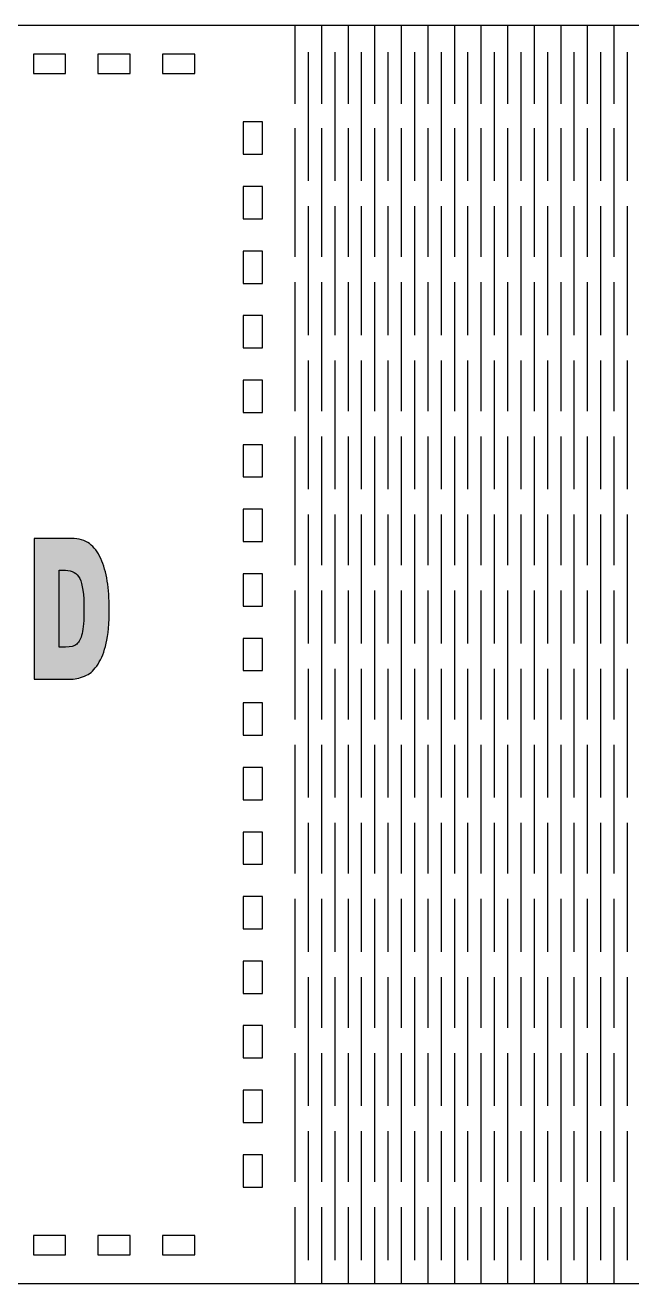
# Model space of a CAD drawing. Extents: x -236 to 261, y -182 to 182.
# Drawn here: x -128.3 to -34.3, y -13.4 to 181.6 of the extents above; entities that cross this region are included whole.
import ezdxf

# ---------------------------------------------------------------- set-up
doc = ezdxf.new("R2010")
doc.units = 0
doc.header["$MEASUREMENT"] = 0
doc.layers.add('CALQUE_PAR_D_FAUT', color=7, linetype='CONTINUOUS')

msp = doc.modelspace()

# ---------------------------------------------------------------- hatches: boundary and pattern name
at = {"layer": 'CALQUE_PAR_D_FAUT'}
h = msp.add_hatch(color=250, dxfattribs=at)
edge = h.paths.add_edge_path()
edge.add_spline(control_points=[(-126.904, 102.0305), (-126.904, 102.0305), (-121.0945, 102.0305), (-121.0945, 102.0305), (-119.952, 102.0305), (-119.0245, 101.7616), (-118.3207, 101.2289), (-117.617, 100.6912), (-117.034, 99.9252), (-116.5717, 98.9258), (-116.1123, 97.9214), (-115.7796, 96.7597), (-115.5735, 95.4305), (-115.3645, 94.1014), (-115.2614, 92.6962), (-115.2614, 91.2098), (-115.2614, 88.8813), (-115.4145, 87.0754), (-115.7237, 85.7919), (-116.0299, 84.5084), (-116.4568, 83.433), (-117.0045, 82.5655), (-117.5522, 81.698), (-118.1382, 81.1197), (-118.7653, 80.8305), (-119.6222, 80.4348), (-120.3995, 80.237), (-121.0945, 80.237), (-121.0945, 80.237), (-126.904, 80.237), (-126.904, 80.237), (-126.904, 80.237), (-126.904, 102.0305), (-126.904, 102.0305)], knot_values=[0, 0, 0, 0, 0.09090909, 0.09090909, 0.09090909, 0.18181818, 0.18181818, 0.18181818, 0.27272727, 0.27272727, 0.27272727, 0.36363636, 0.36363636, 0.36363636, 0.45454545, 0.45454545, 0.45454545, 0.54545455, 0.54545455, 0.54545455, 0.63636364, 0.63636364, 0.63636364, 0.72727273, 0.72727273, 0.72727273, 0.81818182, 0.81818182, 0.81818182, 0.90909091, 0.90909091, 0.90909091, 1, 1, 1, 1], degree=3, periodic=1)
h = msp.add_hatch(color=250, dxfattribs=at)
edge = h.paths.add_edge_path()
edge.add_spline(control_points=[(-122.9996, 97.0995), (-122.9996, 97.0995), (-122.9996, 85.1984), (-122.9996, 85.1984), (-122.9996, 85.1984), (-122.0397, 85.1984), (-122.0397, 85.1984), (-121.2211, 85.1984), (-120.6381, 85.3556), (-120.2906, 85.6651), (-119.9461, 85.9796), (-119.6752, 86.5224), (-119.4779, 87.2986), (-119.2806, 88.0798), (-119.1835, 89.3379), (-119.1835, 91.083), (-119.1835, 93.3912), (-119.4014, 94.9689), (-119.8401, 95.8212), (-120.2789, 96.6734), (-121.0062, 97.0995), (-122.022, 97.0995), (-122.022, 97.0995), (-122.9996, 97.0995), (-122.9996, 97.0995)], knot_values=[0, 0, 0, 0, 0.125, 0.125, 0.125, 0.25, 0.25, 0.25, 0.375, 0.375, 0.375, 0.5, 0.5, 0.5, 0.625, 0.625, 0.625, 0.75, 0.75, 0.75, 0.875, 0.875, 0.875, 1, 1, 1, 1], degree=3, periodic=1)

# ---------------------------------------------------------------- linework, layer by layer
at = {"layer": 'CALQUE_PAR_D_FAUT', "color": 1}
for points, knots in [([(-230.5187, 181.5562), (-231.8457, 181.5553), (-233.1179, 181.0274), (-234.0556, 180.0885), (-234.9933, 179.1497), (-235.5196, 177.8831), (-235.5187, 176.5562), (-235.5187, 176.5562), (-235.5187, -8.4438), (-235.5187, -8.4438), (-235.5179, -9.7708), (-234.99, -11.043), (-234.0511, -11.9807), (-233.1123, -12.9184), (-231.8457, -13.4447), (-230.5187, -13.4438), (-230.5187, -13.4438), (115.1243, -13.4438), (115.1243, -13.4438), (116.4513, -13.443), (117.7235, -12.9151), (118.6612, -11.9762), (119.5989, -11.0373), (120.1252, -9.7708), (120.1243, -8.4438), (120.1243, -8.4438), (120.1243, 88.0484), (120.1243, 88.0484), (120.1243, 88.0484), (120.1243, 96.0484), (120.1243, 96.0484), (120.1243, 96.0484), (120.1243, 176.5562), (120.1243, 176.5562), (120.1235, 177.8831), (119.5956, 179.1553), (118.6567, 180.093), (117.7179, 181.0307), (116.4513, 181.557), (115.1243, 181.5562), (115.1243, 181.5562), (-230.5187, 181.5562), (-230.5187, 181.5562), (-230.5187, 181.5562), (-230.5187, 181.5562), (-230.5187, 181.5562)], [0, 0, 0, 0, 0.06666667, 0.06666667, 0.06666667, 0.13333333, 0.13333333, 0.13333333, 0.2, 0.2, 0.2, 0.26666667, 0.26666667, 0.26666667, 0.33333333, 0.33333333, 0.33333333, 0.4, 0.4, 0.4, 0.46666667, 0.46666667, 0.46666667, 0.53333333, 0.53333333, 0.53333333, 0.6, 0.6, 0.6, 0.66666667, 0.66666667, 0.66666667, 0.73333333, 0.73333333, 0.73333333, 0.8, 0.8, 0.8, 0.86666667, 0.86666667, 0.86666667, 0.93333333, 0.93333333, 0.93333333, 1, 1, 1, 1]), ([(-122.0183, 174.0562), (-122.0183, 174.0562), (-127.0183, 174.0562), (-127.0183, 174.0562), (-127.0183, 174.0562), (-127.0183, 177.0562), (-127.0183, 177.0562), (-127.0183, 177.0562), (-122.0183, 177.0562), (-122.0183, 177.0562), (-122.0183, 177.0562), (-122.0183, 174.0562), (-122.0183, 174.0562), (-122.0183, 174.0562), (-122.0183, 174.0562), (-122.0183, 174.0562)], [0, 0, 0, 0, 0.2, 0.2, 0.2, 0.4, 0.4, 0.4, 0.6, 0.6, 0.6, 0.8, 0.8, 0.8, 1, 1, 1, 1]), ([(-112.0183, 174.0562), (-112.0183, 174.0562), (-117.0183, 174.0562), (-117.0183, 174.0562), (-117.0183, 174.0562), (-117.0183, 177.0562), (-117.0183, 177.0562), (-117.0183, 177.0562), (-112.0183, 177.0562), (-112.0183, 177.0562), (-112.0183, 177.0562), (-112.0183, 174.0562), (-112.0183, 174.0562), (-112.0183, 174.0562), (-112.0183, 174.0562), (-112.0183, 174.0562)], [0, 0, 0, 0, 0.2, 0.2, 0.2, 0.4, 0.4, 0.4, 0.6, 0.6, 0.6, 0.8, 0.8, 0.8, 1, 1, 1, 1]), ([(-102.0183, 174.0562), (-102.0183, 174.0562), (-107.0183, 174.0562), (-107.0183, 174.0562), (-107.0183, 174.0562), (-107.0183, 177.0562), (-107.0183, 177.0562), (-107.0183, 177.0562), (-102.0183, 177.0562), (-102.0183, 177.0562), (-102.0183, 177.0562), (-102.0183, 174.0562), (-102.0183, 174.0562), (-102.0183, 174.0562), (-102.0183, 174.0562), (-102.0183, 174.0562)], [0, 0, 0, 0, 0.2, 0.2, 0.2, 0.4, 0.4, 0.4, 0.6, 0.6, 0.6, 0.8, 0.8, 0.8, 1, 1, 1, 1]), ([(-94.5183, 161.5562), (-94.5183, 161.5562), (-94.5183, 166.5562), (-94.5183, 166.5562), (-94.5183, 166.5562), (-91.5183, 166.5562), (-91.5183, 166.5562), (-91.5183, 166.5562), (-91.5183, 161.5562), (-91.5183, 161.5562), (-91.5183, 161.5562), (-94.5183, 161.5562), (-94.5183, 161.5562), (-94.5183, 161.5562), (-94.5183, 161.5562), (-94.5183, 161.5562)], [0, 0, 0, 0, 0.2, 0.2, 0.2, 0.4, 0.4, 0.4, 0.6, 0.6, 0.6, 0.8, 0.8, 0.8, 1, 1, 1, 1]), ([(-94.5183, 151.5562), (-94.5183, 151.5562), (-94.5183, 156.5562), (-94.5183, 156.5562), (-94.5183, 156.5562), (-91.5183, 156.5562), (-91.5183, 156.5562), (-91.5183, 156.5562), (-91.5183, 151.5562), (-91.5183, 151.5562), (-91.5183, 151.5562), (-94.5183, 151.5562), (-94.5183, 151.5562), (-94.5183, 151.5562), (-94.5183, 151.5562), (-94.5183, 151.5562)], [0, 0, 0, 0, 0.2, 0.2, 0.2, 0.4, 0.4, 0.4, 0.6, 0.6, 0.6, 0.8, 0.8, 0.8, 1, 1, 1, 1]), ([(-94.5183, 141.5562), (-94.5183, 141.5562), (-94.5183, 146.5562), (-94.5183, 146.5562), (-94.5183, 146.5562), (-91.5183, 146.5562), (-91.5183, 146.5562), (-91.5183, 146.5562), (-91.5183, 141.5562), (-91.5183, 141.5562), (-91.5183, 141.5562), (-94.5183, 141.5562), (-94.5183, 141.5562), (-94.5183, 141.5562), (-94.5183, 141.5562), (-94.5183, 141.5562)], [0, 0, 0, 0, 0.2, 0.2, 0.2, 0.4, 0.4, 0.4, 0.6, 0.6, 0.6, 0.8, 0.8, 0.8, 1, 1, 1, 1]), ([(-94.5183, 131.5562), (-94.5183, 131.5562), (-94.5183, 136.5562), (-94.5183, 136.5562), (-94.5183, 136.5562), (-91.5183, 136.5562), (-91.5183, 136.5562), (-91.5183, 136.5562), (-91.5183, 131.5562), (-91.5183, 131.5562), (-91.5183, 131.5562), (-94.5183, 131.5562), (-94.5183, 131.5562), (-94.5183, 131.5562), (-94.5183, 131.5562), (-94.5183, 131.5562)], [0, 0, 0, 0, 0.2, 0.2, 0.2, 0.4, 0.4, 0.4, 0.6, 0.6, 0.6, 0.8, 0.8, 0.8, 1, 1, 1, 1]), ([(-94.5183, 121.5562), (-94.5183, 121.5562), (-94.5183, 126.5562), (-94.5183, 126.5562), (-94.5183, 126.5562), (-91.5183, 126.5562), (-91.5183, 126.5562), (-91.5183, 126.5562), (-91.5183, 121.5562), (-91.5183, 121.5562), (-91.5183, 121.5562), (-94.5183, 121.5562), (-94.5183, 121.5562), (-94.5183, 121.5562), (-94.5183, 121.5562), (-94.5183, 121.5562)], [0, 0, 0, 0, 0.2, 0.2, 0.2, 0.4, 0.4, 0.4, 0.6, 0.6, 0.6, 0.8, 0.8, 0.8, 1, 1, 1, 1]), ([(-94.5183, 111.5562), (-94.5183, 111.5562), (-94.5183, 116.5562), (-94.5183, 116.5562), (-94.5183, 116.5562), (-91.5183, 116.5562), (-91.5183, 116.5562), (-91.5183, 116.5562), (-91.5183, 111.5562), (-91.5183, 111.5562), (-91.5183, 111.5562), (-94.5183, 111.5562), (-94.5183, 111.5562), (-94.5183, 111.5562), (-94.5183, 111.5562), (-94.5183, 111.5562)], [0, 0, 0, 0, 0.2, 0.2, 0.2, 0.4, 0.4, 0.4, 0.6, 0.6, 0.6, 0.8, 0.8, 0.8, 1, 1, 1, 1]), ([(-94.5183, 101.5562), (-94.5183, 101.5562), (-94.5183, 106.5562), (-94.5183, 106.5562), (-94.5183, 106.5562), (-91.5183, 106.5562), (-91.5183, 106.5562), (-91.5183, 106.5562), (-91.5183, 101.5562), (-91.5183, 101.5562), (-91.5183, 101.5562), (-94.5183, 101.5562), (-94.5183, 101.5562), (-94.5183, 101.5562), (-94.5183, 101.5562), (-94.5183, 101.5562)], [0, 0, 0, 0, 0.2, 0.2, 0.2, 0.4, 0.4, 0.4, 0.6, 0.6, 0.6, 0.8, 0.8, 0.8, 1, 1, 1, 1]), ([(-94.5183, 91.5562), (-94.5183, 91.5562), (-94.5183, 96.5562), (-94.5183, 96.5562), (-94.5183, 96.5562), (-91.5183, 96.5562), (-91.5183, 96.5562), (-91.5183, 96.5562), (-91.5183, 91.5562), (-91.5183, 91.5562), (-91.5183, 91.5562), (-94.5183, 91.5562), (-94.5183, 91.5562), (-94.5183, 91.5562), (-94.5183, 91.5562), (-94.5183, 91.5562)], [0, 0, 0, 0, 0.2, 0.2, 0.2, 0.4, 0.4, 0.4, 0.6, 0.6, 0.6, 0.8, 0.8, 0.8, 1, 1, 1, 1]), ([(-94.5183, 81.5562), (-94.5183, 81.5562), (-94.5183, 86.5562), (-94.5183, 86.5562), (-94.5183, 86.5562), (-91.5183, 86.5562), (-91.5183, 86.5562), (-91.5183, 86.5562), (-91.5183, 81.5562), (-91.5183, 81.5562), (-91.5183, 81.5562), (-94.5183, 81.5562), (-94.5183, 81.5562), (-94.5183, 81.5562), (-94.5183, 81.5562), (-94.5183, 81.5562)], [0, 0, 0, 0, 0.2, 0.2, 0.2, 0.4, 0.4, 0.4, 0.6, 0.6, 0.6, 0.8, 0.8, 0.8, 1, 1, 1, 1]), ([(-94.5183, 71.5562), (-94.5183, 71.5562), (-94.5183, 76.5562), (-94.5183, 76.5562), (-94.5183, 76.5562), (-91.5183, 76.5562), (-91.5183, 76.5562), (-91.5183, 76.5562), (-91.5183, 71.5562), (-91.5183, 71.5562), (-91.5183, 71.5562), (-94.5183, 71.5562), (-94.5183, 71.5562), (-94.5183, 71.5562), (-94.5183, 71.5562), (-94.5183, 71.5562)], [0, 0, 0, 0, 0.2, 0.2, 0.2, 0.4, 0.4, 0.4, 0.6, 0.6, 0.6, 0.8, 0.8, 0.8, 1, 1, 1, 1]), ([(-94.5183, 61.5562), (-94.5183, 61.5562), (-94.5183, 66.5562), (-94.5183, 66.5562), (-94.5183, 66.5562), (-91.5183, 66.5562), (-91.5183, 66.5562), (-91.5183, 66.5562), (-91.5183, 61.5562), (-91.5183, 61.5562), (-91.5183, 61.5562), (-94.5183, 61.5562), (-94.5183, 61.5562), (-94.5183, 61.5562), (-94.5183, 61.5562), (-94.5183, 61.5562)], [0, 0, 0, 0, 0.2, 0.2, 0.2, 0.4, 0.4, 0.4, 0.6, 0.6, 0.6, 0.8, 0.8, 0.8, 1, 1, 1, 1]), ([(-94.5183, 51.5562), (-94.5183, 51.5562), (-94.5183, 56.5562), (-94.5183, 56.5562), (-94.5183, 56.5562), (-91.5183, 56.5562), (-91.5183, 56.5562), (-91.5183, 56.5562), (-91.5183, 51.5562), (-91.5183, 51.5562), (-91.5183, 51.5562), (-94.5183, 51.5562), (-94.5183, 51.5562), (-94.5183, 51.5562), (-94.5183, 51.5562), (-94.5183, 51.5562)], [0, 0, 0, 0, 0.2, 0.2, 0.2, 0.4, 0.4, 0.4, 0.6, 0.6, 0.6, 0.8, 0.8, 0.8, 1, 1, 1, 1]), ([(-94.5183, 41.5562), (-94.5183, 41.5562), (-94.5183, 46.5562), (-94.5183, 46.5562), (-94.5183, 46.5562), (-91.5183, 46.5562), (-91.5183, 46.5562), (-91.5183, 46.5562), (-91.5183, 41.5562), (-91.5183, 41.5562), (-91.5183, 41.5562), (-94.5183, 41.5562), (-94.5183, 41.5562), (-94.5183, 41.5562), (-94.5183, 41.5562), (-94.5183, 41.5562)], [0, 0, 0, 0, 0.2, 0.2, 0.2, 0.4, 0.4, 0.4, 0.6, 0.6, 0.6, 0.8, 0.8, 0.8, 1, 1, 1, 1]), ([(-94.5183, 31.5562), (-94.5183, 31.5562), (-94.5183, 36.5562), (-94.5183, 36.5562), (-94.5183, 36.5562), (-91.5183, 36.5562), (-91.5183, 36.5562), (-91.5183, 36.5562), (-91.5183, 31.5562), (-91.5183, 31.5562), (-91.5183, 31.5562), (-94.5183, 31.5562), (-94.5183, 31.5562), (-94.5183, 31.5562), (-94.5183, 31.5562), (-94.5183, 31.5562)], [0, 0, 0, 0, 0.2, 0.2, 0.2, 0.4, 0.4, 0.4, 0.6, 0.6, 0.6, 0.8, 0.8, 0.8, 1, 1, 1, 1]), ([(-94.5183, 21.5562), (-94.5183, 21.5562), (-94.5183, 26.5562), (-94.5183, 26.5562), (-94.5183, 26.5562), (-91.5183, 26.5562), (-91.5183, 26.5562), (-91.5183, 26.5562), (-91.5183, 21.5562), (-91.5183, 21.5562), (-91.5183, 21.5562), (-94.5183, 21.5562), (-94.5183, 21.5562), (-94.5183, 21.5562), (-94.5183, 21.5562), (-94.5183, 21.5562)], [0, 0, 0, 0, 0.2, 0.2, 0.2, 0.4, 0.4, 0.4, 0.6, 0.6, 0.6, 0.8, 0.8, 0.8, 1, 1, 1, 1]), ([(-94.5183, 11.5562), (-94.5183, 11.5562), (-94.5183, 16.5562), (-94.5183, 16.5562), (-94.5183, 16.5562), (-91.5183, 16.5562), (-91.5183, 16.5562), (-91.5183, 16.5562), (-91.5183, 11.5562), (-91.5183, 11.5562), (-91.5183, 11.5562), (-94.5183, 11.5562), (-94.5183, 11.5562), (-94.5183, 11.5562), (-94.5183, 11.5562), (-94.5183, 11.5562)], [0, 0, 0, 0, 0.2, 0.2, 0.2, 0.4, 0.4, 0.4, 0.6, 0.6, 0.6, 0.8, 0.8, 0.8, 1, 1, 1, 1]), ([(-94.5183, 1.5562), (-94.5183, 1.5562), (-94.5183, 6.5562), (-94.5183, 6.5562), (-94.5183, 6.5562), (-91.5183, 6.5562), (-91.5183, 6.5562), (-91.5183, 6.5562), (-91.5183, 1.5562), (-91.5183, 1.5562), (-91.5183, 1.5562), (-94.5183, 1.5562), (-94.5183, 1.5562), (-94.5183, 1.5562), (-94.5183, 1.5562), (-94.5183, 1.5562)], [0, 0, 0, 0, 0.2, 0.2, 0.2, 0.4, 0.4, 0.4, 0.6, 0.6, 0.6, 0.8, 0.8, 0.8, 1, 1, 1, 1]), ([(-122.0183, -8.9438), (-122.0183, -8.9438), (-127.0183, -8.9438), (-127.0183, -8.9438), (-127.0183, -8.9438), (-127.0183, -5.9438), (-127.0183, -5.9438), (-127.0183, -5.9438), (-122.0183, -5.9438), (-122.0183, -5.9438), (-122.0183, -5.9438), (-122.0183, -8.9438), (-122.0183, -8.9438), (-122.0183, -8.9438), (-122.0183, -8.9438), (-122.0183, -8.9438)], [0, 0, 0, 0, 0.2, 0.2, 0.2, 0.4, 0.4, 0.4, 0.6, 0.6, 0.6, 0.8, 0.8, 0.8, 1, 1, 1, 1]), ([(-112.0183, -8.9438), (-112.0183, -8.9438), (-117.0183, -8.9438), (-117.0183, -8.9438), (-117.0183, -8.9438), (-117.0183, -5.9438), (-117.0183, -5.9438), (-117.0183, -5.9438), (-112.0183, -5.9438), (-112.0183, -5.9438), (-112.0183, -5.9438), (-112.0183, -8.9438), (-112.0183, -8.9438), (-112.0183, -8.9438), (-112.0183, -8.9438), (-112.0183, -8.9438)], [0, 0, 0, 0, 0.2, 0.2, 0.2, 0.4, 0.4, 0.4, 0.6, 0.6, 0.6, 0.8, 0.8, 0.8, 1, 1, 1, 1]), ([(-102.0183, -8.9438), (-102.0183, -8.9438), (-107.0183, -8.9438), (-107.0183, -8.9438), (-107.0183, -8.9438), (-107.0183, -5.9438), (-107.0183, -5.9438), (-107.0183, -5.9438), (-102.0183, -5.9438), (-102.0183, -5.9438), (-102.0183, -5.9438), (-102.0183, -8.9438), (-102.0183, -8.9438), (-102.0183, -8.9438), (-102.0183, -8.9438), (-102.0183, -8.9438)], [0, 0, 0, 0, 0.2, 0.2, 0.2, 0.4, 0.4, 0.4, 0.6, 0.6, 0.6, 0.8, 0.8, 0.8, 1, 1, 1, 1])]:
    msp.add_open_spline(points, degree=3, knots=knots, dxfattribs=at)
for points in [[(-86.5183, 181.5562), (-86.5183, 181.5562), (-86.5183, 169.3682), (-86.5183, 169.3682)], [(-82.401, 181.5562), (-82.401, 181.5562), (-82.401, 169.3682), (-82.401, 169.3682)], [(-78.2836, 181.5562), (-78.2836, 181.5562), (-78.2836, 169.3682), (-78.2836, 169.3682)], [(-74.1663, 181.5562), (-74.1663, 181.5562), (-74.1663, 169.3682), (-74.1663, 169.3682)], [(-70.049, 181.5562), (-70.049, 181.5562), (-70.049, 169.3682), (-70.049, 169.3682)], [(-65.9316, 181.5562), (-65.9316, 181.5562), (-65.9316, 169.3682), (-65.9316, 169.3682)], [(-61.8143, 181.5562), (-61.8143, 181.5562), (-61.8143, 169.3682), (-61.8143, 169.3682)], [(-57.697, 181.5562), (-57.697, 181.5562), (-57.697, 169.3682), (-57.697, 169.3682)], [(-53.5796, 181.5562), (-53.5796, 181.5562), (-53.5796, 169.3682), (-53.5796, 169.3682)], [(-49.4623, 181.5562), (-49.4623, 181.5562), (-49.4623, 169.3682), (-49.4623, 169.3682)], [(-45.345, 181.5562), (-45.345, 181.5562), (-45.345, 169.3682), (-45.345, 169.3682)], [(-41.2277, 181.5562), (-41.2277, 181.5562), (-41.2277, 169.3682), (-41.2277, 169.3682)], [(-37.1103, 181.5562), (-37.1103, 181.5562), (-37.1103, 169.3682), (-37.1103, 169.3682)], [(-84.4596, 177.3828), (-84.4596, 177.3828), (-84.4596, 157.4258), (-84.4596, 157.4258)], [(-80.3423, 177.3828), (-80.3423, 177.3828), (-80.3423, 157.4258), (-80.3423, 157.4258)], [(-76.225, 177.3828), (-76.225, 177.3828), (-76.225, 157.4258), (-76.225, 157.4258)], [(-72.1076, 177.3828), (-72.1076, 177.3828), (-72.1076, 157.4258), (-72.1076, 157.4258)], [(-67.9903, 177.3828), (-67.9903, 177.3828), (-67.9903, 157.4258), (-67.9903, 157.4258)], [(-63.873, 177.3828), (-63.873, 177.3828), (-63.873, 157.4258), (-63.873, 157.4258)], [(-59.7556, 177.3828), (-59.7556, 177.3828), (-59.7556, 157.4258), (-59.7556, 157.4258)], [(-55.6383, 177.3828), (-55.6383, 177.3828), (-55.6383, 157.4258), (-55.6383, 157.4258)], [(-51.521, 177.3828), (-51.521, 177.3828), (-51.521, 157.4258), (-51.521, 157.4258)], [(-47.4036, 177.3828), (-47.4036, 177.3828), (-47.4036, 157.4258), (-47.4036, 157.4258)], [(-43.2863, 177.3828), (-43.2863, 177.3828), (-43.2863, 157.4258), (-43.2863, 157.4258)], [(-39.169, 177.3828), (-39.169, 177.3828), (-39.169, 157.4258), (-39.169, 157.4258)], [(-35.0517, 177.3828), (-35.0517, 177.3828), (-35.0517, 157.4258), (-35.0517, 157.4258)], [(-86.5183, 165.6137), (-86.5183, 165.6137), (-86.5183, 145.6566), (-86.5183, 145.6566)], [(-82.401, 165.6137), (-82.401, 165.6137), (-82.401, 145.6566), (-82.401, 145.6566)], [(-78.2836, 165.6137), (-78.2836, 165.6137), (-78.2836, 145.6566), (-78.2836, 145.6566)], [(-74.1663, 165.6137), (-74.1663, 165.6137), (-74.1663, 145.6566), (-74.1663, 145.6566)], [(-70.049, 165.6137), (-70.049, 165.6137), (-70.049, 145.6566), (-70.049, 145.6566)], [(-65.9316, 165.6137), (-65.9316, 165.6137), (-65.9316, 145.6566), (-65.9316, 145.6566)], [(-61.8143, 165.6137), (-61.8143, 165.6137), (-61.8143, 145.6566), (-61.8143, 145.6566)], [(-57.697, 165.6137), (-57.697, 165.6137), (-57.697, 145.6566), (-57.697, 145.6566)], [(-53.5796, 165.6137), (-53.5796, 165.6137), (-53.5796, 145.6566), (-53.5796, 145.6566)], [(-49.4623, 165.6137), (-49.4623, 165.6137), (-49.4623, 145.6566), (-49.4623, 145.6566)], [(-45.345, 165.6137), (-45.345, 165.6137), (-45.345, 145.6566), (-45.345, 145.6566)], [(-41.2277, 165.6137), (-41.2277, 165.6137), (-41.2277, 145.6566), (-41.2277, 145.6566)], [(-37.1103, 165.6137), (-37.1103, 165.6137), (-37.1103, 145.6566), (-37.1103, 145.6566)], [(-84.4596, 153.4979), (-84.4596, 153.4979), (-84.4596, 133.5409), (-84.4596, 133.5409)], [(-80.3423, 153.4979), (-80.3423, 153.4979), (-80.3423, 133.5409), (-80.3423, 133.5409)], [(-76.225, 153.4979), (-76.225, 153.4979), (-76.225, 133.5409), (-76.225, 133.5409)], [(-72.1076, 153.4979), (-72.1076, 153.4979), (-72.1076, 133.5409), (-72.1076, 133.5409)], [(-67.9903, 153.4979), (-67.9903, 153.4979), (-67.9903, 133.5409), (-67.9903, 133.5409)], [(-63.873, 153.4979), (-63.873, 153.4979), (-63.873, 133.5409), (-63.873, 133.5409)], [(-59.7556, 153.4979), (-59.7556, 153.4979), (-59.7556, 133.5409), (-59.7556, 133.5409)], [(-55.6383, 153.4979), (-55.6383, 153.4979), (-55.6383, 133.5409), (-55.6383, 133.5409)], [(-51.521, 153.4979), (-51.521, 153.4979), (-51.521, 133.5409), (-51.521, 133.5409)], [(-47.4036, 153.4979), (-47.4036, 153.4979), (-47.4036, 133.5409), (-47.4036, 133.5409)], [(-43.2863, 153.4979), (-43.2863, 153.4979), (-43.2863, 133.5409), (-43.2863, 133.5409)], [(-39.169, 153.4979), (-39.169, 153.4979), (-39.169, 133.5409), (-39.169, 133.5409)], [(-35.0517, 153.4979), (-35.0517, 153.4979), (-35.0517, 133.5409), (-35.0517, 133.5409)], [(-86.5183, 141.7287), (-86.5183, 141.7287), (-86.5183, 121.7717), (-86.5183, 121.7717)], [(-82.401, 141.7287), (-82.401, 141.7287), (-82.401, 121.7717), (-82.401, 121.7717)], [(-78.2836, 141.7287), (-78.2836, 141.7287), (-78.2836, 121.7717), (-78.2836, 121.7717)], [(-74.1663, 141.7287), (-74.1663, 141.7287), (-74.1663, 121.7717), (-74.1663, 121.7717)], [(-70.049, 141.7287), (-70.049, 141.7287), (-70.049, 121.7717), (-70.049, 121.7717)], [(-65.9316, 141.7287), (-65.9316, 141.7287), (-65.9316, 121.7717), (-65.9316, 121.7717)], [(-61.8143, 141.7287), (-61.8143, 141.7287), (-61.8143, 121.7717), (-61.8143, 121.7717)], [(-57.697, 141.7287), (-57.697, 141.7287), (-57.697, 121.7717), (-57.697, 121.7717)], [(-53.5796, 141.7287), (-53.5796, 141.7287), (-53.5796, 121.7717), (-53.5796, 121.7717)], [(-49.4623, 141.7287), (-49.4623, 141.7287), (-49.4623, 121.7717), (-49.4623, 121.7717)], [(-45.345, 141.7287), (-45.345, 141.7287), (-45.345, 121.7717), (-45.345, 121.7717)], [(-41.2277, 141.7287), (-41.2277, 141.7287), (-41.2277, 121.7717), (-41.2277, 121.7717)], [(-37.1103, 141.7287), (-37.1103, 141.7287), (-37.1103, 121.7717), (-37.1103, 121.7717)], [(-84.4596, 129.613), (-84.4596, 129.613), (-84.4596, 109.6559), (-84.4596, 109.6559)], [(-80.3423, 129.613), (-80.3423, 129.613), (-80.3423, 109.6559), (-80.3423, 109.6559)], [(-76.225, 129.613), (-76.225, 129.613), (-76.225, 109.6559), (-76.225, 109.6559)], [(-72.1076, 129.613), (-72.1076, 129.613), (-72.1076, 109.6559), (-72.1076, 109.6559)], [(-67.9903, 129.613), (-67.9903, 129.613), (-67.9903, 109.6559), (-67.9903, 109.6559)], [(-63.873, 129.613), (-63.873, 129.613), (-63.873, 109.6559), (-63.873, 109.6559)], [(-59.7556, 129.613), (-59.7556, 129.613), (-59.7556, 109.6559), (-59.7556, 109.6559)], [(-55.6383, 129.613), (-55.6383, 129.613), (-55.6383, 109.6559), (-55.6383, 109.6559)], [(-51.521, 129.613), (-51.521, 129.613), (-51.521, 109.6559), (-51.521, 109.6559)], [(-47.4036, 129.613), (-47.4036, 129.613), (-47.4036, 109.6559), (-47.4036, 109.6559)], [(-43.2863, 129.613), (-43.2863, 129.613), (-43.2863, 109.6559), (-43.2863, 109.6559)], [(-39.169, 129.613), (-39.169, 129.613), (-39.169, 109.6559), (-39.169, 109.6559)], [(-35.0517, 129.613), (-35.0517, 129.613), (-35.0517, 109.6559), (-35.0517, 109.6559)], [(-86.5183, 117.8438), (-86.5183, 117.8438), (-86.5183, 97.8868), (-86.5183, 97.8868)], [(-82.401, 117.8438), (-82.401, 117.8438), (-82.401, 97.8868), (-82.401, 97.8868)], [(-78.2836, 117.8438), (-78.2836, 117.8438), (-78.2836, 97.8868), (-78.2836, 97.8868)], [(-74.1663, 117.8438), (-74.1663, 117.8438), (-74.1663, 97.8868), (-74.1663, 97.8868)], [(-70.049, 117.8438), (-70.049, 117.8438), (-70.049, 97.8868), (-70.049, 97.8868)], [(-65.9316, 117.8438), (-65.9316, 117.8438), (-65.9316, 97.8868), (-65.9316, 97.8868)], [(-61.8143, 117.8438), (-61.8143, 117.8438), (-61.8143, 97.8868), (-61.8143, 97.8868)], [(-57.697, 117.8438), (-57.697, 117.8438), (-57.697, 97.8868), (-57.697, 97.8868)], [(-53.5796, 117.8438), (-53.5796, 117.8438), (-53.5796, 97.8868), (-53.5796, 97.8868)], [(-49.4623, 117.8438), (-49.4623, 117.8438), (-49.4623, 97.8868), (-49.4623, 97.8868)], [(-45.345, 117.8438), (-45.345, 117.8438), (-45.345, 97.8868), (-45.345, 97.8868)], [(-41.2277, 117.8438), (-41.2277, 117.8438), (-41.2277, 97.8868), (-41.2277, 97.8868)], [(-37.1103, 117.8438), (-37.1103, 117.8438), (-37.1103, 97.8868), (-37.1103, 97.8868)], [(-84.4596, 105.7281), (-84.4596, 105.7281), (-84.4596, 85.771), (-84.4596, 85.771)], [(-80.3423, 105.7281), (-80.3423, 105.7281), (-80.3423, 85.771), (-80.3423, 85.771)], [(-76.225, 105.7281), (-76.225, 105.7281), (-76.225, 85.771), (-76.225, 85.771)], [(-72.1076, 105.7281), (-72.1076, 105.7281), (-72.1076, 85.771), (-72.1076, 85.771)], [(-67.9903, 105.7281), (-67.9903, 105.7281), (-67.9903, 85.771), (-67.9903, 85.771)], [(-63.873, 105.7281), (-63.873, 105.7281), (-63.873, 85.771), (-63.873, 85.771)], [(-59.7556, 105.7281), (-59.7556, 105.7281), (-59.7556, 85.771), (-59.7556, 85.771)], [(-55.6383, 105.7281), (-55.6383, 105.7281), (-55.6383, 85.771), (-55.6383, 85.771)], [(-51.521, 105.7281), (-51.521, 105.7281), (-51.521, 85.771), (-51.521, 85.771)], [(-47.4036, 105.7281), (-47.4036, 105.7281), (-47.4036, 85.771), (-47.4036, 85.771)], [(-43.2863, 105.7281), (-43.2863, 105.7281), (-43.2863, 85.771), (-43.2863, 85.771)], [(-39.169, 105.7281), (-39.169, 105.7281), (-39.169, 85.771), (-39.169, 85.771)], [(-35.0517, 105.7281), (-35.0517, 105.7281), (-35.0517, 85.771), (-35.0517, 85.771)], [(-86.5183, 93.9589), (-86.5183, 93.9589), (-86.5183, 74.0018), (-86.5183, 74.0018)], [(-82.401, 93.9589), (-82.401, 93.9589), (-82.401, 74.0018), (-82.401, 74.0018)], [(-78.2836, 93.9589), (-78.2836, 93.9589), (-78.2836, 74.0018), (-78.2836, 74.0018)], [(-74.1663, 93.9589), (-74.1663, 93.9589), (-74.1663, 74.0018), (-74.1663, 74.0018)], [(-70.049, 93.9589), (-70.049, 93.9589), (-70.049, 74.0018), (-70.049, 74.0018)], [(-65.9316, 93.9589), (-65.9316, 93.9589), (-65.9316, 74.0018), (-65.9316, 74.0018)], [(-61.8143, 93.9589), (-61.8143, 93.9589), (-61.8143, 74.0018), (-61.8143, 74.0018)], [(-57.697, 93.9589), (-57.697, 93.9589), (-57.697, 74.0018), (-57.697, 74.0018)], [(-53.5796, 93.9589), (-53.5796, 93.9589), (-53.5796, 74.0018), (-53.5796, 74.0018)], [(-49.4623, 93.9589), (-49.4623, 93.9589), (-49.4623, 74.0018), (-49.4623, 74.0018)], [(-45.345, 93.9589), (-45.345, 93.9589), (-45.345, 74.0018), (-45.345, 74.0018)], [(-41.2277, 93.9589), (-41.2277, 93.9589), (-41.2277, 74.0018), (-41.2277, 74.0018)], [(-37.1103, 93.9589), (-37.1103, 93.9589), (-37.1103, 74.0018), (-37.1103, 74.0018)], [(-84.4596, 81.8431), (-84.4596, 81.8431), (-84.4596, 61.8861), (-84.4596, 61.8861)], [(-80.3423, 81.8431), (-80.3423, 81.8431), (-80.3423, 61.8861), (-80.3423, 61.8861)], [(-76.225, 81.8431), (-76.225, 81.8431), (-76.225, 61.8861), (-76.225, 61.8861)], [(-72.1076, 81.8431), (-72.1076, 81.8431), (-72.1076, 61.8861), (-72.1076, 61.8861)], [(-67.9903, 81.8431), (-67.9903, 81.8431), (-67.9903, 61.8861), (-67.9903, 61.8861)], [(-63.873, 81.8431), (-63.873, 81.8431), (-63.873, 61.8861), (-63.873, 61.8861)], [(-59.7556, 81.8431), (-59.7556, 81.8431), (-59.7556, 61.8861), (-59.7556, 61.8861)], [(-55.6383, 81.8431), (-55.6383, 81.8431), (-55.6383, 61.8861), (-55.6383, 61.8861)], [(-51.521, 81.8431), (-51.521, 81.8431), (-51.521, 61.8861), (-51.521, 61.8861)], [(-47.4036, 81.8431), (-47.4036, 81.8431), (-47.4036, 61.8861), (-47.4036, 61.8861)], [(-43.2863, 81.8431), (-43.2863, 81.8431), (-43.2863, 61.8861), (-43.2863, 61.8861)], [(-39.169, 81.8431), (-39.169, 81.8431), (-39.169, 61.8861), (-39.169, 61.8861)], [(-35.0517, 81.8431), (-35.0517, 81.8431), (-35.0517, 61.8861), (-35.0517, 61.8861)], [(-86.5183, 70.074), (-86.5183, 70.074), (-86.5183, 50.1169), (-86.5183, 50.1169)], [(-82.401, 70.074), (-82.401, 70.074), (-82.401, 50.1169), (-82.401, 50.1169)], [(-78.2836, 70.074), (-78.2836, 70.074), (-78.2836, 50.1169), (-78.2836, 50.1169)], [(-74.1663, 70.074), (-74.1663, 70.074), (-74.1663, 50.1169), (-74.1663, 50.1169)], [(-70.049, 70.074), (-70.049, 70.074), (-70.049, 50.1169), (-70.049, 50.1169)], [(-65.9316, 70.074), (-65.9316, 70.074), (-65.9316, 50.1169), (-65.9316, 50.1169)], [(-61.8143, 70.074), (-61.8143, 70.074), (-61.8143, 50.1169), (-61.8143, 50.1169)], [(-57.697, 70.074), (-57.697, 70.074), (-57.697, 50.1169), (-57.697, 50.1169)], [(-53.5796, 70.074), (-53.5796, 70.074), (-53.5796, 50.1169), (-53.5796, 50.1169)], [(-49.4623, 70.074), (-49.4623, 70.074), (-49.4623, 50.1169), (-49.4623, 50.1169)], [(-45.345, 70.074), (-45.345, 70.074), (-45.345, 50.1169), (-45.345, 50.1169)], [(-41.2277, 70.074), (-41.2277, 70.074), (-41.2277, 50.1169), (-41.2277, 50.1169)], [(-37.1103, 70.074), (-37.1103, 70.074), (-37.1103, 50.1169), (-37.1103, 50.1169)], [(-84.4596, 57.9582), (-84.4596, 57.9582), (-84.4596, 38.0012), (-84.4596, 38.0012)], [(-80.3423, 57.9582), (-80.3423, 57.9582), (-80.3423, 38.0012), (-80.3423, 38.0012)], [(-76.225, 57.9582), (-76.225, 57.9582), (-76.225, 38.0012), (-76.225, 38.0012)], [(-72.1076, 57.9582), (-72.1076, 57.9582), (-72.1076, 38.0012), (-72.1076, 38.0012)], [(-67.9903, 57.9582), (-67.9903, 57.9582), (-67.9903, 38.0012), (-67.9903, 38.0012)], [(-63.873, 57.9582), (-63.873, 57.9582), (-63.873, 38.0012), (-63.873, 38.0012)], [(-59.7556, 57.9582), (-59.7556, 57.9582), (-59.7556, 38.0012), (-59.7556, 38.0012)], [(-55.6383, 57.9582), (-55.6383, 57.9582), (-55.6383, 38.0012), (-55.6383, 38.0012)], [(-51.521, 57.9582), (-51.521, 57.9582), (-51.521, 38.0012), (-51.521, 38.0012)], [(-47.4036, 57.9582), (-47.4036, 57.9582), (-47.4036, 38.0012), (-47.4036, 38.0012)], [(-43.2863, 57.9582), (-43.2863, 57.9582), (-43.2863, 38.0012), (-43.2863, 38.0012)], [(-39.169, 57.9582), (-39.169, 57.9582), (-39.169, 38.0012), (-39.169, 38.0012)], [(-35.0517, 57.9582), (-35.0517, 57.9582), (-35.0517, 38.0012), (-35.0517, 38.0012)], [(-86.5183, 46.189), (-86.5183, 46.189), (-86.5183, 26.232), (-86.5183, 26.232)], [(-82.401, 46.189), (-82.401, 46.189), (-82.401, 26.232), (-82.401, 26.232)], [(-78.2836, 46.189), (-78.2836, 46.189), (-78.2836, 26.232), (-78.2836, 26.232)], [(-74.1663, 46.189), (-74.1663, 46.189), (-74.1663, 26.232), (-74.1663, 26.232)], [(-70.049, 46.189), (-70.049, 46.189), (-70.049, 26.232), (-70.049, 26.232)], [(-65.9316, 46.189), (-65.9316, 46.189), (-65.9316, 26.232), (-65.9316, 26.232)], [(-61.8143, 46.189), (-61.8143, 46.189), (-61.8143, 26.232), (-61.8143, 26.232)], [(-57.697, 46.189), (-57.697, 46.189), (-57.697, 26.232), (-57.697, 26.232)], [(-53.5796, 46.189), (-53.5796, 46.189), (-53.5796, 26.232), (-53.5796, 26.232)], [(-49.4623, 46.189), (-49.4623, 46.189), (-49.4623, 26.232), (-49.4623, 26.232)], [(-45.345, 46.189), (-45.345, 46.189), (-45.345, 26.232), (-45.345, 26.232)], [(-41.2277, 46.189), (-41.2277, 46.189), (-41.2277, 26.232), (-41.2277, 26.232)], [(-37.1103, 46.189), (-37.1103, 46.189), (-37.1103, 26.232), (-37.1103, 26.232)], [(-84.4596, 34.0733), (-84.4596, 34.0733), (-84.4596, 14.1162), (-84.4596, 14.1162)], [(-80.3423, 34.0733), (-80.3423, 34.0733), (-80.3423, 14.1162), (-80.3423, 14.1162)], [(-76.225, 34.0733), (-76.225, 34.0733), (-76.225, 14.1162), (-76.225, 14.1162)], [(-72.1076, 34.0733), (-72.1076, 34.0733), (-72.1076, 14.1162), (-72.1076, 14.1162)], [(-67.9903, 34.0733), (-67.9903, 34.0733), (-67.9903, 14.1162), (-67.9903, 14.1162)], [(-63.873, 34.0733), (-63.873, 34.0733), (-63.873, 14.1162), (-63.873, 14.1162)], [(-59.7556, 34.0733), (-59.7556, 34.0733), (-59.7556, 14.1162), (-59.7556, 14.1162)], [(-55.6383, 34.0733), (-55.6383, 34.0733), (-55.6383, 14.1162), (-55.6383, 14.1162)], [(-51.521, 34.0733), (-51.521, 34.0733), (-51.521, 14.1162), (-51.521, 14.1162)], [(-47.4036, 34.0733), (-47.4036, 34.0733), (-47.4036, 14.1162), (-47.4036, 14.1162)], [(-43.2863, 34.0733), (-43.2863, 34.0733), (-43.2863, 14.1162), (-43.2863, 14.1162)], [(-39.169, 34.0733), (-39.169, 34.0733), (-39.169, 14.1162), (-39.169, 14.1162)], [(-35.0517, 34.0733), (-35.0517, 34.0733), (-35.0517, 14.1162), (-35.0517, 14.1162)], [(-86.5183, 22.3041), (-86.5183, 22.3041), (-86.5183, 2.3471), (-86.5183, 2.3471)], [(-82.401, 22.3041), (-82.401, 22.3041), (-82.401, 2.3471), (-82.401, 2.3471)], [(-78.2836, 22.3041), (-78.2836, 22.3041), (-78.2836, 2.3471), (-78.2836, 2.3471)], [(-74.1663, 22.3041), (-74.1663, 22.3041), (-74.1663, 2.3471), (-74.1663, 2.3471)], [(-70.049, 22.3041), (-70.049, 22.3041), (-70.049, 2.3471), (-70.049, 2.3471)], [(-65.9316, 22.3041), (-65.9316, 22.3041), (-65.9316, 2.3471), (-65.9316, 2.3471)], [(-61.8143, 22.3041), (-61.8143, 22.3041), (-61.8143, 2.3471), (-61.8143, 2.3471)], [(-57.697, 22.3041), (-57.697, 22.3041), (-57.697, 2.3471), (-57.697, 2.3471)], [(-53.5796, 22.3041), (-53.5796, 22.3041), (-53.5796, 2.3471), (-53.5796, 2.3471)], [(-49.4623, 22.3041), (-49.4623, 22.3041), (-49.4623, 2.3471), (-49.4623, 2.3471)], [(-45.345, 22.3041), (-45.345, 22.3041), (-45.345, 2.3471), (-45.345, 2.3471)], [(-41.2277, 22.3041), (-41.2277, 22.3041), (-41.2277, 2.3471), (-41.2277, 2.3471)], [(-37.1103, 22.3041), (-37.1103, 22.3041), (-37.1103, 2.3471), (-37.1103, 2.3471)], [(-84.4596, 10.1884), (-84.4596, 10.1884), (-84.4596, -9.7687), (-84.4596, -9.7687)], [(-80.3423, 10.1884), (-80.3423, 10.1884), (-80.3423, -9.7687), (-80.3423, -9.7687)], [(-76.225, 10.1884), (-76.225, 10.1884), (-76.225, -9.7687), (-76.225, -9.7687)], [(-72.1076, 10.1884), (-72.1076, 10.1884), (-72.1076, -9.7687), (-72.1076, -9.7687)], [(-67.9903, 10.1884), (-67.9903, 10.1884), (-67.9903, -9.7687), (-67.9903, -9.7687)], [(-63.873, 10.1884), (-63.873, 10.1884), (-63.873, -9.7687), (-63.873, -9.7687)], [(-59.7556, 10.1884), (-59.7556, 10.1884), (-59.7556, -9.7687), (-59.7556, -9.7687)], [(-55.6383, 10.1884), (-55.6383, 10.1884), (-55.6383, -9.7687), (-55.6383, -9.7687)], [(-51.521, 10.1884), (-51.521, 10.1884), (-51.521, -9.7687), (-51.521, -9.7687)], [(-47.4036, 10.1884), (-47.4036, 10.1884), (-47.4036, -9.7687), (-47.4036, -9.7687)], [(-43.2863, 10.1884), (-43.2863, 10.1884), (-43.2863, -9.7687), (-43.2863, -9.7687)], [(-39.169, 10.1884), (-39.169, 10.1884), (-39.169, -9.7687), (-39.169, -9.7687)], [(-35.0517, 10.1884), (-35.0517, 10.1884), (-35.0517, -9.7687), (-35.0517, -9.7687)], [(-86.5183, -1.5808), (-86.5183, -1.5808), (-86.5183, -13.4438), (-86.5183, -13.4438)], [(-82.401, -1.5808), (-82.401, -1.5808), (-82.401, -13.4438), (-82.401, -13.4438)], [(-78.2836, -1.5808), (-78.2836, -1.5808), (-78.2836, -13.4438), (-78.2836, -13.4438)], [(-74.1663, -1.5808), (-74.1663, -1.5808), (-74.1663, -13.4438), (-74.1663, -13.4438)], [(-70.049, -1.5808), (-70.049, -1.5808), (-70.049, -13.4438), (-70.049, -13.4438)], [(-65.9316, -1.5808), (-65.9316, -1.5808), (-65.9316, -13.4438), (-65.9316, -13.4438)], [(-61.8143, -1.5808), (-61.8143, -1.5808), (-61.8143, -13.4438), (-61.8143, -13.4438)], [(-57.697, -1.5808), (-57.697, -1.5808), (-57.697, -13.4438), (-57.697, -13.4438)], [(-53.5796, -1.5808), (-53.5796, -1.5808), (-53.5796, -13.4438), (-53.5796, -13.4438)], [(-49.4623, -1.5808), (-49.4623, -1.5808), (-49.4623, -13.4438), (-49.4623, -13.4438)], [(-45.345, -1.5808), (-45.345, -1.5808), (-45.345, -13.4438), (-45.345, -13.4438)], [(-41.2277, -1.5808), (-41.2277, -1.5808), (-41.2277, -13.4438), (-41.2277, -13.4438)], [(-37.1103, -1.5808), (-37.1103, -1.5808), (-37.1103, -13.4438), (-37.1103, -13.4438)]]:
    msp.add_open_spline(points, degree=3, dxfattribs=at)
at = {"layer": 'CALQUE_PAR_D_FAUT', "color": 250}
for points, knots in [([(-126.904, 102.0305), (-126.904, 102.0305), (-121.0945, 102.0305), (-121.0945, 102.0305), (-119.952, 102.0305), (-119.0245, 101.7616), (-118.3207, 101.2289), (-117.617, 100.6912), (-117.034, 99.9252), (-116.5717, 98.9258), (-116.1123, 97.9214), (-115.7796, 96.7597), (-115.5735, 95.4305), (-115.3645, 94.1014), (-115.2614, 92.6962), (-115.2614, 91.2098), (-115.2614, 88.8813), (-115.4145, 87.0754), (-115.7237, 85.7919), (-116.0299, 84.5084), (-116.4568, 83.433), (-117.0045, 82.5655), (-117.5522, 81.698), (-118.1382, 81.1197), (-118.7653, 80.8305), (-119.6222, 80.4348), (-120.3995, 80.237), (-121.0945, 80.237), (-121.0945, 80.237), (-126.904, 80.237), (-126.904, 80.237), (-126.904, 80.237), (-126.904, 102.0305), (-126.904, 102.0305)], [0, 0, 0, 0, 0.09090909, 0.09090909, 0.09090909, 0.18181818, 0.18181818, 0.18181818, 0.27272727, 0.27272727, 0.27272727, 0.36363636, 0.36363636, 0.36363636, 0.45454545, 0.45454545, 0.45454545, 0.54545455, 0.54545455, 0.54545455, 0.63636364, 0.63636364, 0.63636364, 0.72727273, 0.72727273, 0.72727273, 0.81818182, 0.81818182, 0.81818182, 0.90909091, 0.90909091, 0.90909091, 1, 1, 1, 1]), ([(-122.9996, 97.0995), (-122.9996, 97.0995), (-122.9996, 85.1984), (-122.9996, 85.1984), (-122.9996, 85.1984), (-122.0397, 85.1984), (-122.0397, 85.1984), (-121.2211, 85.1984), (-120.6381, 85.3556), (-120.2906, 85.6651), (-119.9461, 85.9796), (-119.6752, 86.5224), (-119.4779, 87.2986), (-119.2806, 88.0798), (-119.1835, 89.3379), (-119.1835, 91.083), (-119.1835, 93.3912), (-119.4014, 94.9689), (-119.8401, 95.8212), (-120.2789, 96.6734), (-121.0062, 97.0995), (-122.022, 97.0995), (-122.022, 97.0995), (-122.9996, 97.0995), (-122.9996, 97.0995)], [0, 0, 0, 0, 0.125, 0.125, 0.125, 0.25, 0.25, 0.25, 0.375, 0.375, 0.375, 0.5, 0.5, 0.5, 0.625, 0.625, 0.625, 0.75, 0.75, 0.75, 0.875, 0.875, 0.875, 1, 1, 1, 1])]:
    msp.add_open_spline(points, degree=3, knots=knots, dxfattribs=at)

doc.saveas('drawing.dxf')
